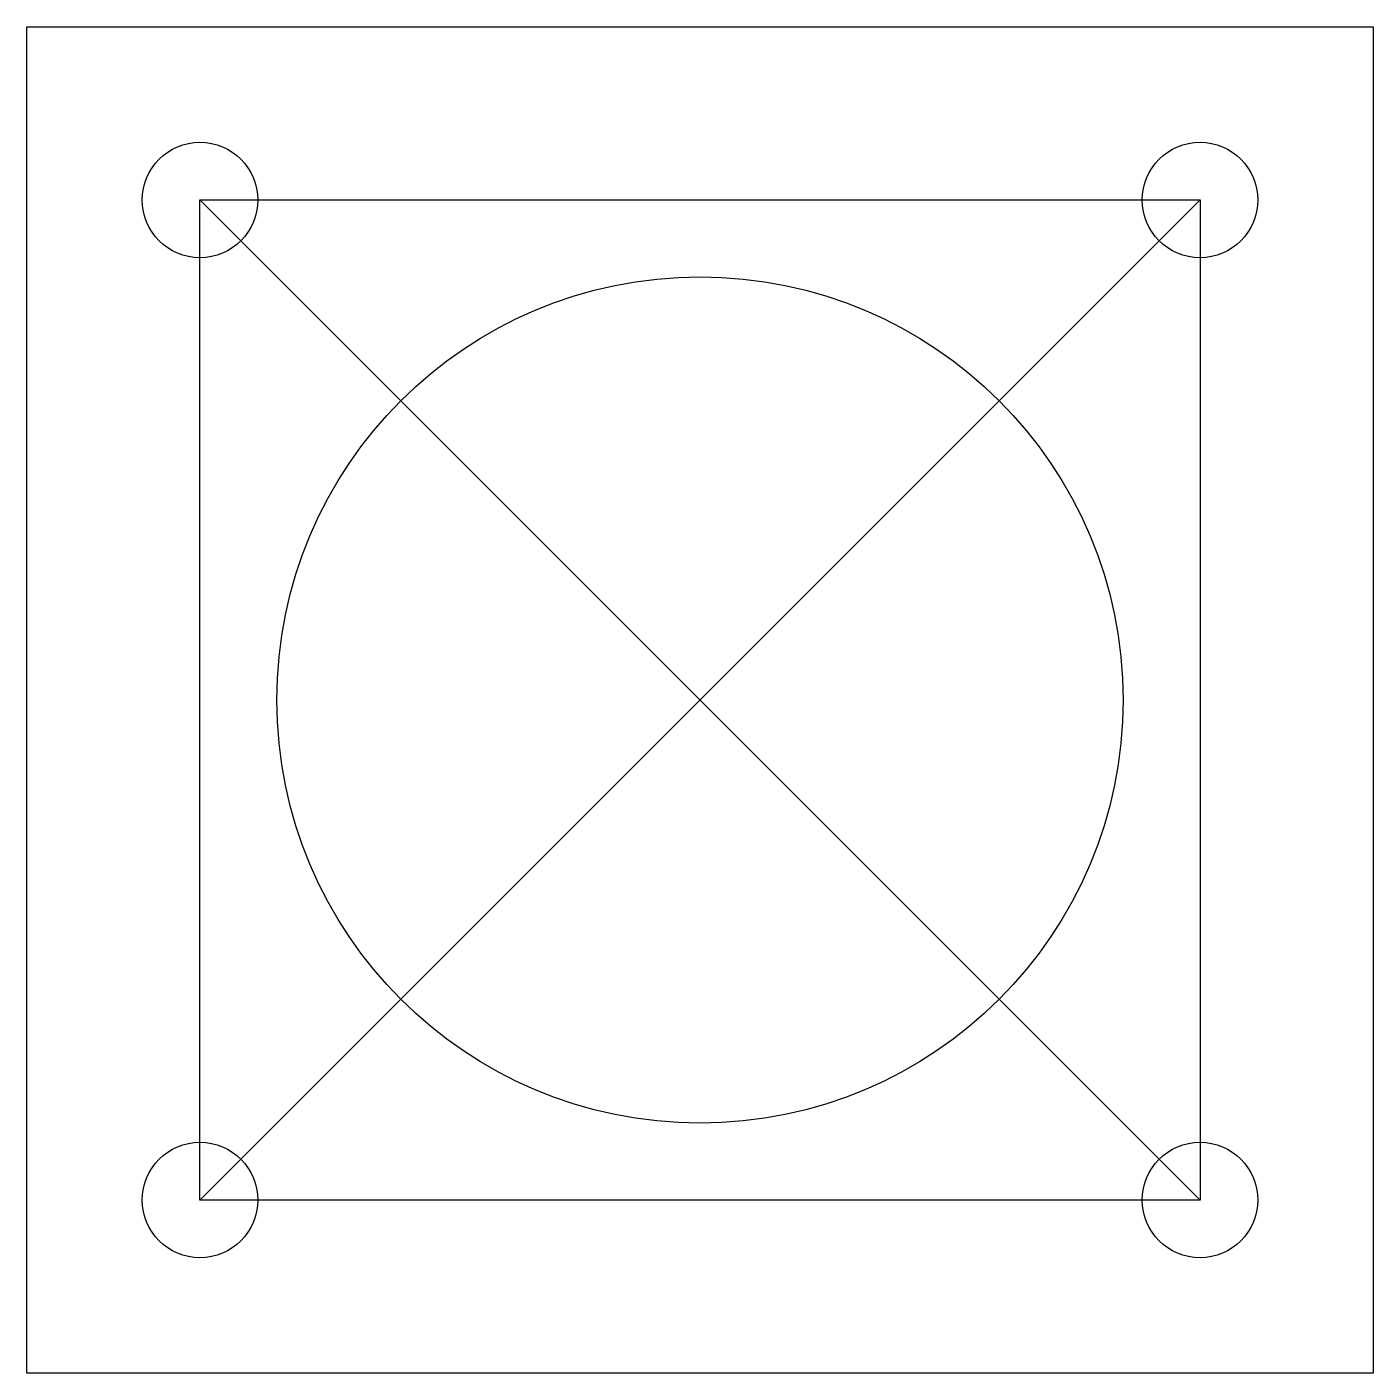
# Model space of a CAD drawing. Header units: millimetres. Extents: x -17.5 to 17.5, y -17.5 to 17.5.
import ezdxf

# ---------------------------------------------------------------- set-up
doc = ezdxf.new("R2010")
doc.units = ezdxf.units.MM
doc.layers.get('0').update_dxf_attribs({"linetype": 'CONTINUOUS'})

msp = doc.modelspace()

# ---------------------------------------------------------------- linework, layer by layer
for p, q in [((-13, 13), (13, 13)), ((-13, -13), (-13, 13)), ((-13, 13), (13, -13)), ((13, 13), (-13, -13)), ((13, 13), (13, -13)), ((13, -13), (-13, -13))]:
    msp.add_line(p, q)
msp.add_lwpolyline([(17.5, -17.5), (-17.5, -17.5), (-17.5, 17.5), (17.5, 17.5)], close=True)
for centre, radius in [((-13, 13), 1.5), ((13, 13), 1.5), ((0, 0), 11), ((-13, -13), 1.5), ((13, -13), 1.5)]:
    msp.add_circle(centre, radius)

doc.saveas('drawing.dxf')
